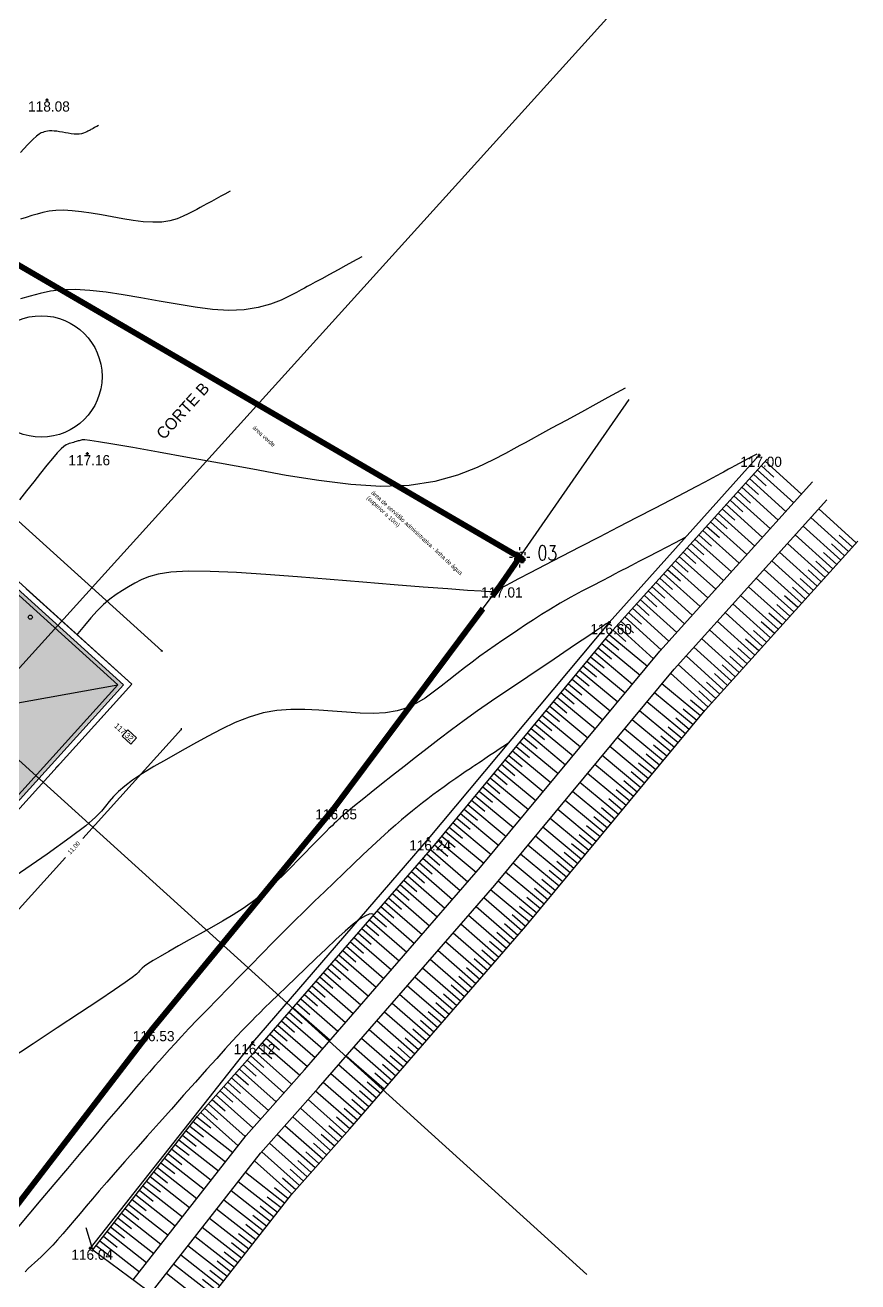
# Model space of a CAD drawing. Extents: x -196763 to -87623, y -65703 to -55832.
# Drawn here: x -87651.93 to -87623.34, y -65461.66 to -65418.51 of the extents above; entities that cross this region are included whole.
import ezdxf
from ezdxf.enums import TextEntityAlignment as Align

# ---------------------------------------------------------------- set-up
doc = ezdxf.new("R2010")
doc.units = 0
doc.header["$MEASUREMENT"] = 0
doc.header["$PDMODE"] = 34
doc.header["$PDSIZE"] = 0.05
doc.linetypes.add('ACAD_ISO04W100', pattern=[30, 24, -3, 0, -3])
doc.linetypes.add('DASHED', pattern=[70, 50, -20])
for name, color, linetype in [('.Legendas', 7, 'Continuous'), ('0_coordinates', 1, 'Continuous'), ('0_PROP.aux.cotas', 30, 'Continuous'), ('0_pROP.aux.legenda', 7, 'Continuous'), ('0_PROP.corte', 10, 'Continuous'), ('0_PROP.trama', 251, 'Continuous'), ('0_PROP.vista1', 251, 'Continuous'), ('0_PROP.vista4', 140, 'Continuous'), ('0_PROPfinal', 4, 'Continuous'), ('CV', 8, 'Continuous'), ('CVD', 6, 'Continuous'), ('LEVTP_BERMA', 6, 'Continuous'), ('LEVTP_MURO', 1, 'Continuous'), ('LEVTP_RIBEIRA', 8, 'Continuous'), ('POINTS', 2, 'Continuous'), ('Z', 1, 'Continuous')]:
    doc.layers.add(name, color=color, linetype=linetype)
doc.layers.add('0_Limites_Terreno', color=30, linetype='DASHED', lineweight=35)
doc.styles.add('coordinates', font='romans', dxfattribs={"width": 0.8})
doc.styles.add('creativespace', font='GOTHIC.TTF')
doc.dimstyles.new('creativespace', dxfattribs={"dimtxt": 0.15, "dimasz": 0.05, "dimexe": 0.05, "dimexo": 0.05, "dimgap": 0.2, "dimtad": 0, "dimtoh": 1, "dimzin": 1, "dimtxsty": 'creativespace', "dimblk": 'OBLIQUE', "dimcen": 0, "dimclrd": 251, "dimclre": 256, "dimclrt": 30, "dimazin": 3, "dimtfac": 1, "dimtmove": 0, "dimatfit": 3, "dimldrblk": 'OBLIQUE', "dimfxl": 1, "dimlwd": -1, "dimlwe": -1, "dimarcsym": 0})

# ---------------------------------------------------------------- blocks, each defined once
blk = doc.blocks.new('_Oblique')
at = {"color": 0, "linetype": 'ByBlock', "lineweight": -2}
blk.add_line((-0.5, -0.5), (0.5, 0.5), dxfattribs=at)
blk = doc.blocks.new('*D232')
at = {"layer": '0_PROP.aux.cotas', "color": 251, "transparency": 16777216}
for p, q in [((-87660.213, -65428.253), (-87654.054, -65433.828)), ((-87647.238, -65439.995), (-87653.398, -65434.421))]:
    blk.add_line(p, q, dxfattribs=at)
at = {"layer": 'DEFPOINTS', "color": 0, "transparency": 16777216}
for p in [(-87660.213, -65428.253), (-87647.238, -65439.995), (-87647.238, -65439.995)]:
    blk.add_point(p, dxfattribs=at)
at = {"layer": '0_PROP.aux.cotas', "color": 251, "transparency": 16777216, "xscale": 0.05, "yscale": 0.05, "zscale": 0.05}
for p, rotation in [((-87660.213, -65428.253), 137.856957847918), ((-87647.238, -65439.995), 317.856957847918)]:
    blk.add_blockref('_Oblique', p, dxfattribs=dict(at, rotation=rotation))
at = {"layer": '0_PROP.aux.cotas', "color": 30, "transparency": 16777216, "insert": (-87653.726, -65434.124), "char_height": 0.15, "attachment_point": 5, "rotation": 317.857, "style": 'creativespace'}
blk.add_mtext('17,50', dxfattribs=at)
blk = doc.blocks.new('*D234')
at = {"layer": '0_PROP.aux.cotas', "color": 251, "transparency": 16777216}
for p, q in [((-87646.562, -65442.685), (-87649.956, -65446.435)), ((-87653.942, -65450.84), (-87650.549, -65447.091))]:
    blk.add_line(p, q, dxfattribs=at)
at = {"layer": 'DEFPOINTS', "color": 0, "transparency": 16777216}
for p in [(-87646.562, -65442.685), (-87653.942, -65450.84), (-87653.942, -65450.84)]:
    blk.add_point(p, dxfattribs=at)
at = {"layer": '0_PROP.aux.cotas', "color": 251, "transparency": 16777216, "xscale": 0.05, "yscale": 0.05, "zscale": 0.05}
for p, rotation in [((-87646.562, -65442.685), 47.85695784791795), ((-87653.942, -65450.84), 227.856957847918)]:
    blk.add_blockref('_Oblique', p, dxfattribs=dict(at, rotation=rotation))
at = {"layer": '0_PROP.aux.cotas', "color": 30, "transparency": 16777216, "insert": (-87650.252, -65446.763), "char_height": 0.15, "attachment_point": 5, "rotation": 47.857, "style": 'creativespace'}
blk.add_mtext('11,00', dxfattribs=at)
blk = doc.blocks.new('mk_02')
at = {"linetype": 'ACAD_ISO04W100', "ltscale": 0.001}
for points in [[(-0.25, 0.25), (0, 0.25), (0, 0), (-0.25, 0)], [(0.25, -0.25), (0, -0.25), (0, 0), (0.25, 0)]]:
    blk.add_hatch(color=9, dxfattribs=at).paths.add_polyline_path(points)
for p, q in [((-0.5, 0), (0.5, 0)), ((-0.25, 0.25), (0.25, 0.25)), ((-0.25, 0.25), (-0.25, -0.25)), ((0, -0.5), (0, 0.5)), ((0.25, 0.25), (0.25, -0.25)), ((-0.25, -0.25), (0.25, -0.25))]:
    blk.add_line(p, q, dxfattribs=at)

msp = doc.modelspace()

# ---------------------------------------------------------------- hatches: boundary and pattern name
at = {"layer": '0_PROP.trama', "linetype": 'Continuous', "transparency": 33554503}
h = msp.add_hatch(dxfattribs=at)
h.set_pattern_fill('ANSI36', scale=0.2, angle=90)
h.set_pattern_definition([(92.856958, (-87926.334145, -65715.086383), (-0.0271495435, 0.0424495558), [0.0625, -0.0125, 0, -0.0125])])
h.paths.add_polyline_path([(-87648.58, -65441.132), (-87651.387, -65438.592), (-87654.146, -65440.079), (-87653.809, -65440.384), (-87654.681, -65441.348), (-87655.645, -65440.475), (-87654.773, -65439.511), (-87654.146, -65440.079), (-87651.387, -65438.592), (-87661.235, -65429.68), (-87666.67, -65435.686), (-87658.969, -65442.654), (-87657.619, -65442.727), (-87657.654, -65442.695), (-87656.782, -65441.731), (-87655.818, -65442.604), (-87656.69, -65443.567), (-87657.619, -65442.727), (-87658.969, -65442.654), (-87658.677, -65442.919), (-87660.354, -65444.772), (-87655.668, -65449.012)])

# ---------------------------------------------------------------- linework, layer by layer
at = {"layer": '0_Limites_Terreno', "ltscale": 0.02, "const_width": 0.2, "flags": 128}
msp.add_lwpolyline([(-87647.584, -65452.996), (-87641.315, -65445.379), (-87635.629, -65437.761), (-87634.949, -65436.78), (-87666.061, -65418.638), (-87690.688, -65450.759), (-87691.578, -65451.874), (-87687.085, -65456.837), (-87685.113, -65459.47), (-87682.126, -65462.883), (-87679.652, -65465.174), (-87677.273, -65467.098), (-87672.38, -65470.618), (-87666.894, -65474.203), (-87665.591, -65475.054), (-87664.343, -65474.641), (-87661.971, -65471.926), (-87657.961, -65467.325), (-87653.375, -65460.543)], close=True, dxfattribs=at)
at = {"layer": '0_PROP.aux.cotas'}
msp.add_lwpolyline([(-87648.403, -65442.707), (-87648.601, -65442.926), (-87648.303, -65443.201), (-87648.106, -65442.983)], close=True, dxfattribs=at)
at = {"layer": '0_PROP.corte'}
for points in [[(-87649.441, -65442.43), (-87648.274, -65441.14), (-87651.899, -65437.859)], [(-87650.874, -65444.014), (-87650.78, -65443.91)]]:
    msp.add_lwpolyline(points, dxfattribs=at)
at = {"layer": '0_PROP.vista1', "linetype": 'Continuous'}
msp.add_lwpolyline([(-87661.249, -65429.398), (-87648.274, -65441.14), (-87655.653, -65449.295), (-87660.636, -65444.786), (-87658.959, -65442.933), (-87666.952, -65435.7), (-87661.249, -65429.398)], dxfattribs=at)
at = {"layer": '0_PROP.vista4', "linetype": 'Continuous'}
for points in [[(-87661.235, -65429.68), (-87648.556, -65441.154), (-87655.668, -65449.012), (-87660.354, -65444.772), (-87658.677, -65442.919), (-87666.67, -65435.686)], [(-87661.225, -65429.877), (-87648.753, -65441.163), (-87655.677, -65448.816), (-87660.157, -65444.762), (-87658.48, -65442.909), (-87666.473, -65435.676)]]:
    msp.add_lwpolyline(points, close=True, dxfattribs=at)
msp.add_circle((-87651.756, -65438.836), 0.07, dxfattribs=at)
at = {"layer": '0_PROPfinal', "linetype": 'Continuous'}
msp.add_line((-87658.48, -65442.909), (-87648.753, -65441.163), dxfattribs=at)
at = {"layer": 'CV', "linetype": 'Continuous'}
for points in [[(-87644.894, -65424.21, 0), (-87645.08, -65424.311, 0), (-87645.211, -65424.382, 0), (-87645.369, -65424.468, 0), (-87645.536, -65424.559, 0), (-87645.693, -65424.645, 0), (-87645.824, -65424.716, 0), (-87645.824, -65424.716, 0), (-87645.917, -65424.766, 0), (-87645.982, -65424.802, 0), (-87646.039, -65424.832, 0), (-87646.104, -65424.868, 0), (-87646.196, -65424.918, 0), (-87646.196, -65424.918, 0), (-87646.33, -65424.989, 0), (-87646.504, -65425.072, 0), (-87646.717, -65425.154, 0), (-87646.964, -65425.223, 0), (-87647.243, -65425.267, 0), (-87647.243, -65425.267, 0), (-87647.55, -65425.277, 0), (-87647.878, -65425.257, 0), (-87648.224, -65425.214, 0), (-87648.581, -65425.156, 0), (-87648.943, -65425.091, 0), (-87648.943, -65425.091, 0), (-87649.306, -65425.025, 0), (-87649.661, -65424.965, 0), (-87650.002, -65424.914, 0), (-87650.323, -65424.878, 0), (-87650.616, -65424.862, 0), (-87650.616, -65424.862, 0), (-87650.876, -65424.87, 0), (-87651.109, -65424.897, 0), (-87651.32, -65424.939, 0), (-87651.518, -65424.992, 0), (-87651.709, -65425.049, 0), (-87651.709, -65425.049, 0), (-87651.899, -65425.108, 0), (-87652.088, -65425.174, 0)], [(-87640.373, -65426.466, 0), (-87640.693, -65426.64, 0), (-87640.918, -65426.762, 0), (-87641.189, -65426.91, 0), (-87641.476, -65427.065, 0), (-87641.747, -65427.213, 0), (-87641.972, -65427.335, 0), (-87641.972, -65427.335, 0), (-87642.131, -65427.422, 0), (-87642.243, -65427.483, 0), (-87642.34, -65427.536, 0), (-87642.453, -65427.597, 0), (-87642.612, -65427.683, 0), (-87642.612, -65427.683, 0), (-87642.841, -65427.805, 0), (-87643.141, -65427.947, 0), (-87643.507, -65428.088, 0), (-87643.932, -65428.208, 0), (-87644.411, -65428.283, 0), (-87644.411, -65428.283, 0), (-87644.938, -65428.3, 0), (-87645.504, -65428.266, 0), (-87646.098, -65428.192, 0), (-87646.711, -65428.093, 0), (-87647.335, -65427.981, 0), (-87647.335, -65427.981, 0), (-87647.957, -65427.868, 0), (-87648.568, -65427.763, 0), (-87649.155, -65427.676, 0), (-87649.706, -65427.614, 0), (-87650.21, -65427.587, 0), (-87650.21, -65427.587, 0), (-87650.657, -65427.6, 0), (-87651.057, -65427.647, 0), (-87651.421, -65427.72, 0), (-87651.761, -65427.81, 0), (-87652.089, -65427.908, 0)], [(-87635.338, -65443.157, 0), (-87635.526, -65443.283, 0), (-87635.658, -65443.371, 0), (-87635.817, -65443.478, 0), (-87635.985, -65443.591, 0), (-87636.144, -65443.698, 0), (-87636.276, -65443.787, 0), (-87636.276, -65443.787, 0), (-87636.369, -65443.849, 0), (-87636.435, -65443.894, 0), (-87636.492, -65443.932, 0), (-87636.558, -65443.976, 0), (-87636.651, -65444.039, 0), (-87636.651, -65444.039, 0), (-87636.784, -65444.128, 0), (-87636.952, -65444.242, 0), (-87637.142, -65444.372, 0), (-87637.344, -65444.512, 0), (-87637.546, -65444.657, 0), (-87637.546, -65444.657, 0), (-87637.741, -65444.799, 0), (-87637.927, -65444.94, 0), (-87638.107, -65445.078, 0), (-87638.284, -65445.216, 0), (-87638.458, -65445.353, 0), (-87638.458, -65445.353, 0), (-87638.632, -65445.491, 0), (-87638.814, -65445.636, 0), (-87639.007, -65445.796, 0), (-87639.22, -65445.977, 0), (-87639.458, -65446.187, 0), (-87639.458, -65446.187, 0), (-87639.726, -65446.431, 0), (-87640.019, -65446.704, 0), (-87640.332, -65446.999, 0), (-87640.656, -65447.308, 0), (-87640.988, -65447.624, 0), (-87640.988, -65447.624, 0), (-87641.32, -65447.942, 0), (-87641.655, -65448.263, 0), (-87641.994, -65448.59, 0), (-87642.339, -65448.926, 0), (-87642.692, -65449.274, 0), (-87642.692, -65449.274, 0), (-87643.056, -65449.636, 0), (-87643.427, -65450.01, 0), (-87643.805, -65450.393, 0), (-87644.187, -65450.782, 0), (-87644.571, -65451.174, 0), (-87644.571, -65451.174, 0), (-87644.954, -65451.565, 0), (-87645.329, -65451.948, 0), (-87645.685, -65452.315, 0), (-87646.016, -65452.656, 0), (-87646.311, -65452.964, 0), (-87646.311, -65452.964, 0), (-87646.566, -65453.234, 0), (-87646.785, -65453.471, 0), (-87646.978, -65453.683, 0), (-87647.153, -65453.878, 0), (-87647.32, -65454.065, 0), (-87647.32, -65454.065, 0), (-87647.487, -65454.253, 0), (-87647.667, -65454.455, 0), (-87647.87, -65454.687, 0), (-87648.11, -65454.964, 0), (-87648.398, -65455.3, 0), (-87648.398, -65455.3, 0), (-87648.742, -65455.704, 0), (-87649.135, -65456.167, 0), (-87649.565, -65456.675, 0), (-87650.018, -65457.212, 0), (-87650.484, -65457.764, 0), (-87650.484, -65457.764, 0), (-87650.948, -65458.315, 0), (-87651.395, -65458.845, 0), (-87651.807, -65459.332, 0), (-87652.165, -65459.756, 0)], [(-87639.952, -65449.047, 0), (-87639.961, -65449.042, 0), (-87640.024, -65449.027, 0), (-87640.117, -65449.037, 0), (-87640.25, -65449.088, 0), (-87640.431, -65449.199, 0), (-87640.431, -65449.199, 0), (-87640.666, -65449.38, 0), (-87640.946, -65449.621, 0), (-87641.261, -65449.909, 0), (-87641.598, -65450.226, 0), (-87641.947, -65450.559, 0), (-87641.947, -65450.559, 0), (-87642.296, -65450.892, 0), (-87642.636, -65451.217, 0), (-87642.956, -65451.524, 0), (-87643.247, -65451.804, 0), (-87643.5, -65452.048, 0), (-87643.5, -65452.048, 0), (-87643.708, -65452.251, 0), (-87643.877, -65452.418, 0), (-87644.018, -65452.559, 0), (-87644.139, -65452.682, 0), (-87644.25, -65452.795, 0), (-87644.25, -65452.795, 0), (-87644.362, -65452.91, 0), (-87644.487, -65453.039, 0), (-87644.636, -65453.197, 0), (-87644.823, -65453.398, 0), (-87645.06, -65453.658, 0), (-87645.06, -65453.658, 0), (-87645.355, -65453.984, 0), (-87645.7, -65454.369, 0), (-87646.082, -65454.797, 0), (-87646.49, -65455.254, 0), (-87646.91, -65455.725, 0), (-87646.91, -65455.725, 0), (-87647.33, -65456.198, 0), (-87647.742, -65456.661, 0), (-87648.136, -65457.105, 0), (-87648.505, -65457.522, 0), (-87648.838, -65457.901, 0), (-87648.838, -65457.901, 0), (-87649.131, -65458.238, 0), (-87649.389, -65458.537, 0), (-87649.621, -65458.809, 0), (-87649.835, -65459.062, 0), (-87650.041, -65459.306, 0), (-87650.041, -65459.306, 0), (-87650.244, -65459.547, 0), (-87650.444, -65459.782, 0), (-87650.636, -65460.006, 0), (-87650.817, -65460.213, 0), (-87650.983, -65460.396, 0), (-87650.983, -65460.396, 0), (-87651.131, -65460.552, 0), (-87651.264, -65460.685, 0), (-87651.385, -65460.801, 0), (-87651.499, -65460.905, 0), (-87651.609, -65461.003, 0), (-87651.609, -65461.003, 0), (-87651.719, -65461.101, 0), (-87651.827, -65461.202, 0), (-87651.934, -65461.31, 0)]]:
    msp.add_polyline3d(points, dxfattribs=at)
at = {"layer": 'CVD', "linetype": 'Continuous'}
msp.add_polyline3d([(-87649.416, -65421.954, 0), (-87649.468, -65421.983, 0), (-87649.505, -65422.003, 0), (-87649.549, -65422.027, 0), (-87649.596, -65422.052, 0), (-87649.64, -65422.076, 0), (-87649.677, -65422.096, 0), (-87649.677, -65422.096, 0), (-87649.703, -65422.11, 0), (-87649.721, -65422.12, 0), (-87649.737, -65422.129, 0), (-87649.755, -65422.139, 0), (-87649.781, -65422.153, 0), (-87649.781, -65422.153, 0), (-87649.818, -65422.173, 0), (-87649.868, -65422.196, 0), (-87649.927, -65422.219, 0), (-87649.997, -65422.239, 0), (-87650.075, -65422.251, 0), (-87650.075, -65422.251, 0), (-87650.161, -65422.254, 0), (-87650.253, -65422.248, 0), (-87650.35, -65422.236, 0), (-87650.45, -65422.22, 0), (-87650.552, -65422.202, 0), (-87650.552, -65422.202, 0), (-87650.654, -65422.183, 0), (-87650.754, -65422.166, 0), (-87650.849, -65422.152, 0), (-87650.939, -65422.142, 0), (-87651.022, -65422.137, 0), (-87651.022, -65422.137, 0), (-87651.095, -65422.139, 0), (-87651.16, -65422.147, 0), (-87651.219, -65422.159, 0), (-87651.275, -65422.174, 0), (-87651.328, -65422.19, 0), (-87651.328, -65422.19, 0), (-87651.384, -65422.209, 0), (-87651.452, -65422.245, 0), (-87651.544, -65422.314, 0), (-87651.674, -65422.433, 0), (-87651.854, -65422.618, 0), (-87651.854, -65422.618, 0), (-87652.093, -65422.881, 0)], dxfattribs=at)
msp.add_polyline3d([(-87649.416, -65421.954, 0), (-87649.468, -65421.983, 0), (-87649.505, -65422.003, 0), (-87649.549, -65422.027, 0), (-87649.596, -65422.052, 0), (-87649.64, -65422.076, 0), (-87649.677, -65422.096, 0), (-87649.677, -65422.096, 0), (-87649.703, -65422.11, 0), (-87649.721, -65422.12, 0), (-87649.737, -65422.129, 0), (-87649.755, -65422.139, 0), (-87649.781, -65422.153, 0), (-87649.781, -65422.153, 0), (-87649.818, -65422.173, 0), (-87649.868, -65422.196, 0), (-87649.927, -65422.219, 0), (-87649.997, -65422.239, 0), (-87650.075, -65422.251, 0), (-87650.075, -65422.251, 0), (-87650.161, -65422.254, 0), (-87650.253, -65422.248, 0), (-87650.35, -65422.236, 0), (-87650.45, -65422.22, 0), (-87650.552, -65422.202, 0), (-87650.552, -65422.202, 0), (-87650.654, -65422.183, 0), (-87650.754, -65422.166, 0), (-87650.849, -65422.152, 0), (-87650.939, -65422.142, 0), (-87651.022, -65422.137, 0), (-87651.022, -65422.137, 0), (-87651.095, -65422.139, 0), (-87651.16, -65422.147, 0), (-87651.219, -65422.159, 0), (-87651.275, -65422.174, 0), (-87651.328, -65422.19, 0), (-87651.328, -65422.19, 0), (-87651.384, -65422.209, 0), (-87651.452, -65422.245, 0), (-87651.544, -65422.314, 0), (-87651.674, -65422.433, 0), (-87651.854, -65422.618, 0), (-87651.854, -65422.618, 0), (-87652.093, -65422.881, 0)], dxfattribs=at)
at = {"layer": 'LEVTP_BERMA', "linetype": 'Continuous'}
for p, q in [((-87626.726, -65433.275), (-87631.875, -65439.022)), ((-87647.584, -65452.996), (-87641.315, -65445.379)), ((-87638.093, -65446.445), (-87644.122, -65453.444)), ((-87653.375, -65460.543), (-87647.584, -65452.996)), ((-87644.122, -65453.444), (-87649.697, -65460.501))]:
    msp.add_line(p, q, dxfattribs=at)
at = {"layer": 'LEVTP_MURO', "linetype": 'Continuous'}
for q in [(-87649.843, -65459.809), (-87646.23, -65463.053)]:
    msp.add_line((-87649.614, -65460.562), q, dxfattribs=at)
msp.add_circle((-87651.378, -65430.571, 117.582), 2.085, dxfattribs=at)
at = {"layer": 'LEVTP_RIBEIRA', "linetype": 'Continuous'}
for points in [[(-87626.521, -65433.481), (-87625.27, -65434.61)], [(-87626.923, -65433.927), (-87626.485, -65434.322)], [(-87626.789, -65433.778), (-87625.538, -65434.907)], [(-87626.655, -65433.63), (-87626.217, -65434.025)], [(-87627.325, -65434.372), (-87626.073, -65435.501)], [(-87627.191, -65434.224), (-87626.753, -65434.619)], [(-87627.057, -65434.075), (-87625.806, -65435.204)], [(-87627.727, -65434.818), (-87627.289, -65435.213)], [(-87627.593, -65434.669), (-87626.341, -65435.798)], [(-87627.459, -65434.521), (-87627.021, -65434.916)], [(-87628.129, -65435.263), (-87626.877, -65436.392)], [(-87627.995, -65435.115), (-87627.557, -65435.51)], [(-87627.861, -65434.966), (-87626.609, -65436.095)], [(-87623.39, -65436.282), (-87624.682, -65435.116)], [(-87628.53, -65435.709), (-87628.093, -65436.104)], [(-87628.396, -65435.56), (-87627.145, -65436.689)], [(-87628.262, -65435.412), (-87627.825, -65435.807)], [(-87623.926, -65436.876), (-87625.218, -65435.71)], [(-87623.658, -65436.579), (-87624.95, -65435.413)], [(-87628.932, -65436.154), (-87627.681, -65437.283)], [(-87628.798, -65436.006), (-87628.361, -65436.401)], [(-87628.664, -65435.857), (-87627.413, -65436.986)], [(-87624.194, -65437.173), (-87625.486, -65436.007)], [(-87623.524, -65436.43), (-87623.976, -65436.022)], [(-87629.334, -65436.6), (-87628.896, -65436.995)], [(-87629.2, -65436.451), (-87627.949, -65437.58)], [(-87629.066, -65436.303), (-87628.628, -65436.698)], [(-87624.73, -65437.766), (-87626.022, -65436.601)], [(-87624.462, -65437.47), (-87625.754, -65436.304)], [(-87623.792, -65436.727), (-87624.244, -65436.319)], [(-87629.602, -65436.897), (-87629.164, -65437.292)], [(-87629.468, -65436.748), (-87628.217, -65437.877)], [(-87624.998, -65438.063), (-87626.29, -65436.898)], [(-87624.328, -65437.321), (-87624.78, -65436.913)], [(-87624.06, -65437.024), (-87624.512, -65436.616)], [(-87630.004, -65437.342), (-87628.753, -65438.471)], [(-87629.87, -65437.194), (-87629.432, -65437.589)], [(-87629.736, -65437.045), (-87628.485, -65438.174)], [(-87625.266, -65438.36), (-87626.558, -65437.195)], [(-87624.596, -65437.618), (-87625.048, -65437.21)], [(-87630.406, -65437.788), (-87629.968, -65438.183)], [(-87630.272, -65437.639), (-87629.021, -65438.768)], [(-87630.138, -65437.491), (-87629.7, -65437.886)], [(-87625.802, -65438.954), (-87627.093, -65437.789)], [(-87625.534, -65438.657), (-87626.825, -65437.492)], [(-87625.132, -65438.212), (-87625.584, -65437.804)], [(-87624.864, -65437.915), (-87625.316, -65437.507)], [(-87630.808, -65438.233), (-87629.557, -65439.362)], [(-87630.674, -65438.084), (-87630.236, -65438.48)], [(-87630.54, -65437.936), (-87629.289, -65439.065)], [(-87626.07, -65439.251), (-87627.361, -65438.086)], [(-87625.4, -65438.509), (-87625.852, -65438.101)], [(-87631.21, -65438.678), (-87630.772, -65439.074)], [(-87631.076, -65438.53), (-87629.825, -65439.659)], [(-87630.942, -65438.381), (-87630.504, -65438.777)], [(-87626.606, -65439.845), (-87627.897, -65438.68)], [(-87626.338, -65439.548), (-87627.629, -65438.383)], [(-87625.936, -65439.103), (-87626.388, -65438.695)], [(-87625.668, -65438.806), (-87626.12, -65438.398)], [(-87631.612, -65439.124), (-87630.351, -65440.262)], [(-87631.478, -65438.975), (-87631.039, -65439.372)], [(-87631.344, -65438.827), (-87630.093, -65439.956)], [(-87626.874, -65440.142), (-87628.165, -65438.977)], [(-87626.204, -65439.4), (-87626.656, -65438.992)], [(-87632.002, -65439.58), (-87631.542, -65439.961)], [(-87631.874, -65439.426), (-87630.561, -65440.516)], [(-87631.746, -65439.272), (-87631.302, -65439.673)], [(-87627.41, -65440.736), (-87628.701, -65439.571)], [(-87627.142, -65440.439), (-87628.433, -65439.274)], [(-87626.74, -65439.994), (-87627.192, -65439.586)], [(-87626.472, -65439.697), (-87626.924, -65439.289)], [(-87632.385, -65440.041), (-87631.072, -65441.131)], [(-87632.257, -65439.888), (-87631.798, -65440.269)], [(-87632.13, -65439.734), (-87630.817, -65440.824)], [(-87627.678, -65441.033), (-87628.969, -65439.868)], [(-87627.008, -65440.291), (-87627.46, -65439.883)], [(-87632.641, -65440.349), (-87631.328, -65441.439)], [(-87632.513, -65440.195), (-87632.053, -65440.577)], [(-87628.214, -65441.627), (-87629.505, -65440.462)], [(-87627.946, -65441.33), (-87629.237, -65440.165)], [(-87627.544, -65440.885), (-87627.996, -65440.477)], [(-87627.276, -65440.588), (-87627.728, -65440.18)], [(-87633.024, -65440.811), (-87632.564, -65441.192)], [(-87632.896, -65440.657), (-87631.583, -65441.747)], [(-87632.768, -65440.503), (-87632.309, -65440.885)], [(-87628.482, -65441.924), (-87629.767, -65440.764)], [(-87627.812, -65441.182), (-87628.264, -65440.774)], [(-87633.407, -65441.272), (-87632.094, -65442.362)], [(-87633.279, -65441.119), (-87632.82, -65441.5)], [(-87633.152, -65440.965), (-87631.839, -65442.055)], [(-87628.742, -65442.228), (-87630.068, -65441.127)], [(-87628.08, -65441.479), (-87628.532, -65441.071)], [(-87633.79, -65441.734), (-87633.331, -65442.116)], [(-87633.663, -65441.58), (-87632.35, -65442.67)], [(-87633.535, -65441.426), (-87633.075, -65441.808)], [(-87629.253, -65442.844), (-87630.579, -65441.742)], [(-87628.997, -65442.536), (-87630.324, -65441.434)], [(-87628.614, -65442.074), (-87629.078, -65441.689)], [(-87628.348, -65441.776), (-87628.8, -65441.368)], [(-87634.174, -65442.196), (-87632.861, -65443.286)], [(-87634.046, -65442.042), (-87633.586, -65442.423)], [(-87633.918, -65441.888), (-87632.605, -65442.978)], [(-87629.508, -65443.151), (-87630.835, -65442.05)], [(-87628.87, -65442.382), (-87629.334, -65441.996)], [(-87634.429, -65442.504), (-87633.116, -65443.593)], [(-87634.301, -65442.35), (-87633.842, -65442.731)], [(-87629.764, -65443.459), (-87631.09, -65442.358)], [(-87629.381, -65442.997), (-87629.845, -65442.612)], [(-87629.125, -65442.69), (-87629.589, -65442.304)], [(-87634.812, -65442.965), (-87634.353, -65443.347)], [(-87634.685, -65442.811), (-87633.372, -65443.901)], [(-87634.557, -65442.657), (-87634.097, -65443.039)], [(-87630.275, -65444.075), (-87631.601, -65442.973)], [(-87630.019, -65443.767), (-87631.346, -65442.665)], [(-87629.636, -65443.305), (-87630.1, -65442.92)], [(-87635.196, -65443.427), (-87633.883, -65444.517)], [(-87635.068, -65443.273), (-87634.608, -65443.654)], [(-87634.94, -65443.119), (-87633.627, -65444.209)], [(-87630.53, -65444.382), (-87631.857, -65443.281)], [(-87629.892, -65443.613), (-87630.356, -65443.227)], [(-87635.579, -65443.888), (-87635.119, -65444.27)], [(-87635.451, -65443.735), (-87634.138, -65444.825)], [(-87635.324, -65443.581), (-87634.864, -65443.962)], [(-87631.041, -65444.998), (-87632.368, -65443.897)], [(-87630.786, -65444.69), (-87632.112, -65443.589)], [(-87630.403, -65444.228), (-87630.867, -65443.843)], [(-87630.147, -65443.921), (-87630.611, -65443.535)], [(-87635.962, -65444.35), (-87634.649, -65445.44)], [(-87635.835, -65444.196), (-87635.375, -65444.578)], [(-87635.707, -65444.042), (-87634.394, -65445.132)], [(-87631.297, -65445.306), (-87632.623, -65444.204)], [(-87630.658, -65444.536), (-87631.122, -65444.151)], [(-87636.218, -65444.658), (-87634.905, -65445.748)], [(-87636.09, -65444.504), (-87635.63, -65444.885)], [(-87631.552, -65445.613), (-87632.879, -65444.512)], [(-87631.169, -65445.152), (-87631.633, -65444.766)], [(-87630.914, -65444.844), (-87631.378, -65444.459)], [(-87636.601, -65445.12), (-87636.141, -65445.501)], [(-87636.473, -65444.966), (-87635.16, -65446.056)], [(-87636.346, -65444.812), (-87635.886, -65445.193)], [(-87632.063, -65446.229), (-87633.39, -65445.128)], [(-87631.808, -65445.921), (-87633.134, -65444.82)], [(-87631.425, -65445.46), (-87631.889, -65445.074)], [(-87636.984, -65445.581), (-87635.671, -65446.671)], [(-87636.857, -65445.427), (-87636.397, -65445.809)], [(-87636.729, -65445.273), (-87635.416, -65446.363)], [(-87632.319, -65446.537), (-87633.645, -65445.435)], [(-87631.68, -65445.767), (-87632.144, -65445.382)], [(-87637.368, -65446.043), (-87636.908, -65446.424)], [(-87637.24, -65445.889), (-87635.927, -65446.979)], [(-87637.112, -65445.735), (-87636.652, -65446.117)], [(-87632.83, -65447.152), (-87634.156, -65446.051)], [(-87632.574, -65446.844), (-87633.901, -65445.743)], [(-87632.191, -65446.383), (-87632.655, -65445.997)], [(-87631.936, -65446.075), (-87632.4, -65445.69)], [(-87637.751, -65446.504), (-87636.442, -65447.591)], [(-87637.623, -65446.351), (-87637.164, -65446.732)], [(-87637.495, -65446.197), (-87636.182, -65447.287)], [(-87633.085, -65447.46), (-87634.412, -65446.359)], [(-87632.447, -65446.691), (-87632.911, -65446.305)], [(-87638.139, -65446.962), (-87637.692, -65447.351)], [(-87638.008, -65446.811), (-87636.73, -65447.922)], [(-87637.879, -65446.658), (-87637.422, -65447.038)], [(-87633.341, -65447.768), (-87634.667, -65446.666)], [(-87632.958, -65447.306), (-87633.422, -65446.921)], [(-87632.702, -65446.998), (-87633.166, -65446.613)], [(-87638.402, -65447.263), (-87637.954, -65447.652)], [(-87638.271, -65447.113), (-87636.992, -65448.224)], [(-87633.852, -65448.383), (-87635.178, -65447.282)], [(-87633.596, -65448.076), (-87634.923, -65446.974)], [(-87633.213, -65447.614), (-87633.677, -65447.228)], [(-87638.795, -65447.716), (-87637.517, -65448.828)], [(-87638.664, -65447.565), (-87638.217, -65447.954)], [(-87638.533, -65447.414), (-87637.254, -65448.526)], [(-87634.107, -65448.691), (-87635.434, -65447.59)], [(-87633.469, -65447.922), (-87633.933, -65447.536)], [(-87639.189, -65448.169), (-87638.742, -65448.558)], [(-87639.058, -65448.018), (-87637.779, -65449.13)], [(-87638.927, -65447.867), (-87638.479, -65448.256)], [(-87634.618, -65449.307), (-87635.949, -65448.202)], [(-87634.363, -65448.999), (-87635.689, -65447.897)], [(-87633.98, -65448.537), (-87634.444, -65448.152)], [(-87633.724, -65448.229), (-87634.188, -65447.844)], [(-87639.583, -65448.622), (-87638.304, -65449.733)], [(-87639.451, -65448.471), (-87639.004, -65448.86)], [(-87639.32, -65448.32), (-87638.042, -65449.432)], [(-87634.878, -65449.611), (-87636.185, -65448.474)], [(-87634.235, -65448.845), (-87634.699, -65448.459)], [(-87639.976, -65449.075), (-87639.529, -65449.464)], [(-87639.845, -65448.924), (-87638.566, -65450.035)], [(-87639.714, -65448.773), (-87639.266, -65449.162)], [(-87635.402, -65450.215), (-87636.71, -65449.078)], [(-87635.14, -65449.913), (-87636.448, -65448.776)], [(-87634.746, -65449.46), (-87635.204, -65449.062)], [(-87634.491, -65449.153), (-87634.955, -65448.767)], [(-87640.37, -65449.528), (-87639.091, -65450.639)], [(-87640.239, -65449.377), (-87639.791, -65449.766)], [(-87640.107, -65449.226), (-87638.829, -65450.337)], [(-87635.665, -65450.517), (-87636.973, -65449.38)], [(-87635.009, -65449.762), (-87635.467, -65449.364)], [(-87640.764, -65449.98), (-87640.316, -65450.369)], [(-87640.632, -65449.83), (-87639.354, -65450.941)], [(-87640.501, -65449.679), (-87640.054, -65450.068)], [(-87636.19, -65451.121), (-87637.498, -65449.984)], [(-87635.927, -65450.819), (-87637.235, -65449.682)], [(-87635.534, -65450.366), (-87635.991, -65449.968)], [(-87635.271, -65450.064), (-87635.729, -65449.666)], [(-87641.026, -65450.282), (-87640.578, -65450.671)], [(-87640.895, -65450.131), (-87639.616, -65451.243)], [(-87636.452, -65451.422), (-87637.76, -65450.286)], [(-87635.796, -65450.668), (-87636.254, -65450.27)], [(-87641.42, -65450.735), (-87640.141, -65451.847)], [(-87641.288, -65450.584), (-87640.841, -65450.973)], [(-87641.157, -65450.433), (-87639.879, -65451.545)], [(-87636.714, -65451.724), (-87638.022, -65450.588)], [(-87636.058, -65450.97), (-87636.516, -65450.572)], [(-87641.813, -65451.188), (-87641.366, -65451.577)], [(-87641.682, -65451.037), (-87640.403, -65452.149)], [(-87641.551, -65450.886), (-87641.103, -65451.275)], [(-87637.239, -65452.328), (-87638.547, -65451.191)], [(-87636.977, -65452.026), (-87638.285, -65450.889)], [(-87636.583, -65451.573), (-87637.041, -65451.176)], [(-87636.321, -65451.272), (-87636.779, -65450.874)], [(-87642.207, -65451.641), (-87640.928, -65452.752)], [(-87642.076, -65451.49), (-87641.628, -65451.879)], [(-87641.944, -65451.339), (-87640.666, -65452.45)], [(-87637.502, -65452.63), (-87638.81, -65451.493)], [(-87636.846, -65451.875), (-87637.303, -65451.477)], [(-87642.6, -65452.094), (-87642.153, -65452.483)], [(-87642.469, -65451.943), (-87641.191, -65453.054)], [(-87642.338, -65451.792), (-87641.891, -65452.181)], [(-87638.027, -65453.234), (-87639.334, -65452.097)], [(-87637.764, -65452.932), (-87639.072, -65451.795)], [(-87637.371, -65452.479), (-87637.828, -65452.081)], [(-87637.108, -65452.177), (-87637.566, -65451.779)], [(-87642.994, -65452.547), (-87641.715, -65453.658)], [(-87642.863, -65452.396), (-87642.415, -65452.785)], [(-87642.732, -65452.245), (-87641.453, -65453.356)], [(-87638.289, -65453.536), (-87639.597, -65452.399)], [(-87637.633, -65452.781), (-87638.091, -65452.383)], [(-87643.388, -65452.999), (-87642.94, -65453.388)], [(-87643.256, -65452.848), (-87641.978, -65453.96)], [(-87643.125, -65452.697), (-87642.678, -65453.087)], [(-87638.814, -65454.14), (-87640.122, -65453.003)], [(-87638.551, -65453.838), (-87639.859, -65452.701)], [(-87638.158, -65453.385), (-87638.616, -65452.987)], [(-87637.895, -65453.083), (-87638.353, -65452.685)], [(-87643.65, -65453.301), (-87643.203, -65453.69)], [(-87643.519, -65453.15), (-87642.24, -65454.262)], [(-87639.076, -65454.441), (-87640.384, -65453.305)], [(-87638.42, -65453.687), (-87638.878, -65453.289)], [(-87644.045, -65453.753), (-87642.783, -65454.875)], [(-87643.913, -65453.603), (-87643.466, -65453.991)], [(-87643.781, -65453.452), (-87642.505, -65454.562)], [(-87639.339, -65454.743), (-87640.647, -65453.606)], [(-87638.683, -65453.989), (-87639.14, -65453.591)], [(-87644.444, -65454.201), (-87644.002, -65454.594)], [(-87644.311, -65454.052), (-87643.048, -65455.174)], [(-87644.178, -65453.902), (-87643.736, -65454.295)], [(-87639.863, -65455.347), (-87641.171, -65454.21)], [(-87639.601, -65455.045), (-87640.909, -65453.908)], [(-87639.207, -65454.592), (-87639.665, -65454.194)], [(-87638.945, -65454.29), (-87639.403, -65453.893)], [(-87644.842, -65454.65), (-87643.58, -65455.772)], [(-87644.709, -65454.501), (-87644.267, -65454.893)], [(-87644.576, -65454.351), (-87643.314, -65455.473)], [(-87640.126, -65455.649), (-87641.434, -65454.512)], [(-87639.47, -65454.894), (-87639.928, -65454.496)], [(-87645.241, -65455.099), (-87644.799, -65455.491)], [(-87645.108, -65454.949), (-87643.845, -65456.071)], [(-87644.975, -65454.8), (-87644.533, -65455.192)], [(-87640.651, -65456.253), (-87641.96, -65455.115)], [(-87640.388, -65455.951), (-87641.696, -65454.814)], [(-87639.995, -65455.498), (-87640.452, -65455.1)], [(-87639.732, -65455.196), (-87640.19, -65454.798)], [(-87645.639, -65455.547), (-87644.374, -65456.671)], [(-87645.506, -65455.398), (-87645.064, -65455.79)], [(-87645.373, -65455.248), (-87644.111, -65456.37)], [(-87640.915, -65456.553), (-87642.213, -65455.4)], [(-87640.257, -65455.8), (-87640.715, -65455.402)], [(-87646.036, -65455.997), (-87645.561, -65456.369)], [(-87645.905, -65455.846), (-87644.622, -65456.986)], [(-87645.772, -65455.697), (-87645.326, -65456.093)], [(-87641.446, -65457.151), (-87642.744, -65455.998)], [(-87641.18, -65456.852), (-87642.479, -65455.699)], [(-87640.782, -65456.404), (-87641.241, -65456.005)], [(-87640.52, -65456.102), (-87640.977, -65455.704)], [(-87646.282, -65456.312), (-87645.808, -65456.684)], [(-87646.159, -65456.155), (-87644.803, -65457.218)], [(-87641.712, -65457.45), (-87643.01, -65456.297)], [(-87641.048, -65456.703), (-87641.502, -65456.299)], [(-87646.653, -65456.784), (-87645.296, -65457.847)], [(-87646.529, -65456.627), (-87646.055, -65456.999)], [(-87646.406, -65456.469), (-87645.05, -65457.533)], [(-87641.977, -65457.749), (-87643.276, -65456.596)], [(-87641.313, -65457.002), (-87641.768, -65456.598)], [(-87647.023, -65457.256), (-87646.548, -65457.629)], [(-87646.899, -65457.099), (-87645.543, -65458.162)], [(-87646.776, -65456.942), (-87646.301, -65457.314)], [(-87642.509, -65458.347), (-87643.807, -65457.194)], [(-87642.243, -65458.048), (-87643.541, -65456.895)], [(-87641.845, -65457.6), (-87642.299, -65457.196)], [(-87641.579, -65457.301), (-87642.033, -65456.897)], [(-87647.393, -65457.729), (-87646.037, -65458.792)], [(-87647.27, -65457.571), (-87646.795, -65457.943)], [(-87647.146, -65457.414), (-87645.79, -65458.477)], [(-87642.775, -65458.646), (-87644.058, -65457.506)], [(-87642.11, -65457.899), (-87642.565, -65457.495)], [(-87647.64, -65458.043), (-87646.284, -65459.107)], [(-87647.516, -65457.886), (-87647.042, -65458.258)], [(-87643.022, -65458.961), (-87644.37, -65457.904)], [(-87642.642, -65458.497), (-87643.094, -65458.095)], [(-87642.376, -65458.198), (-87642.83, -65457.794)], [(-87648.01, -65458.516), (-87647.535, -65458.888)], [(-87647.887, -65458.358), (-87646.53, -65459.421)], [(-87647.763, -65458.201), (-87647.288, -65458.573)], [(-87643.516, -65459.59), (-87644.863, -65458.534)], [(-87643.269, -65459.275), (-87644.616, -65458.219)], [(-87642.899, -65458.803), (-87643.37, -65458.433)], [(-87648.38, -65458.988), (-87647.024, -65460.051)], [(-87648.257, -65458.83), (-87647.782, -65459.203)], [(-87648.133, -65458.673), (-87646.777, -65459.736)], [(-87643.762, -65459.905), (-87645.11, -65458.849)], [(-87643.145, -65459.118), (-87643.617, -65458.748)], [(-87648.75, -65459.46), (-87648.276, -65459.832)], [(-87648.627, -65459.303), (-87647.271, -65460.366)], [(-87648.503, -65459.145), (-87648.029, -65459.517)], [(-87644.256, -65460.535), (-87645.603, -65459.478)], [(-87644.009, -65460.22), (-87645.357, -65459.163)], [(-87643.639, -65459.748), (-87644.111, -65459.378)], [(-87643.392, -65459.433), (-87643.864, -65459.063)], [(-87648.997, -65459.775), (-87648.522, -65460.147)], [(-87648.874, -65459.618), (-87647.517, -65460.681)], [(-87644.503, -65460.849), (-87645.85, -65459.793)], [(-87643.886, -65460.062), (-87644.357, -65459.693)], [(-87649.367, -65460.247), (-87648.011, -65461.31)], [(-87649.244, -65460.09), (-87648.769, -65460.462)], [(-87649.12, -65459.932), (-87647.764, -65460.995)], [(-87644.749, -65461.164), (-87646.097, -65460.108)], [(-87644.379, -65460.692), (-87644.851, -65460.322)], [(-87644.132, -65460.377), (-87644.604, -65460.007)], [(-87649.491, -65460.405), (-87649.016, -65460.777)], [(-87645.243, -65461.794), (-87646.591, -65460.737)], [(-87644.996, -65461.479), (-87646.344, -65460.423)], [(-87644.626, -65461.007), (-87645.098, -65460.637)], [(-87645.49, -65462.109), (-87646.837, -65461.052)], [(-87644.873, -65461.322), (-87645.344, -65460.952)], [(-87645.737, -65462.423), (-87647.084, -65461.367)], [(-87645.366, -65461.951), (-87645.838, -65461.581)], [(-87645.12, -65461.636), (-87645.591, -65461.267)]]:
    msp.add_lwpolyline(points, dxfattribs=at)
at = {"layer": 'POINTS'}
for p in [(-87651.18, -65421.074, 118.078), (-87649.797, -65433.221, 117.161), (-87626.726, -65433.275, 116.996), (-87631.875, -65439.022, 116.598), (-87641.315, -65445.379, 116.653), (-87638.093, -65446.445, 116.243), (-87647.584, -65452.996, 116.529), (-87644.122, -65453.444, 116.12), (-87649.697, -65460.501, 116.045)]:
    msp.add_point(p, dxfattribs=at)

# ---------------------------------------------------------------- texts
at = {"layer": '0_PROP.aux.cotas', "color": 255, "linetype": 'ByBlock', "insert": (-87648.541, -65442.784), "char_height": 0.19, "attachment_point": 5, "rotation": 317.857}
msp.add_mtext('{\\C256;117.32}', dxfattribs=at)
at = {"layer": '0_pROP.aux.legenda', "insert": (-87647.466, -65432.498), "char_height": 0.4, "width": 4.74812, "attachment_point": 1, "rotation": 47.857, "style": 'creativespace'}
msp.add_mtext('CORTE B', dxfattribs=at)
at = {"layer": 'Z'}
for s, p in [(' 118.08', (-87651.18, -65421.474, 118.078)), (' 117.16', (-87649.797, -65433.621, 117.161)), (' 117.00', (-87626.726, -65433.675, 116.996)), (' 116.60', (-87631.875, -65439.422, 116.598)), (' 116.65', (-87641.315, -65445.779, 116.653)), (' 116.24', (-87638.093, -65446.845, 116.243)), (' 116.53', (-87647.584, -65453.396, 116.529)), (' 116.12', (-87644.122, -65453.844, 116.12)), (' 116.04', (-87649.697, -65460.901, 116.045))]:
    msp.add_text(s, height=0.35, dxfattribs=at).set_placement(p, align=Align.CENTER)

# ---------------------------------------------------------------- dimensions: what is measured, and where the dimension line sits
at = {"layer": '0_PROP.aux.cotas'}
dim = msp.add_linear_dim(base=(-87647.238, -65439.995), p1=(-87660.213, -65428.253), p2=(-87647.238, -65439.995), angle=317.857, dimstyle='creativespace', dxfattribs=at)
dim.commit()
dim.dimension.update_dxf_attribs({"geometry": '*D232', "text_midpoint": (-87653.726, -65434.124)})
dim = msp.add_aligned_dim(p1=(-87646.562, -65442.685), p2=(-87653.942, -65450.84), distance=0, dimstyle='creativespace', dxfattribs=at)
dim.commit()
dim.dimension.update_dxf_attribs({"geometry": '*D234', "text_midpoint": (-87650.252, -65446.763)})

# ---------------------------------------------------------------- next in the draw order: texts
at = {"layer": '.Legendas', "insert": (-87634.303, -65440.256), "char_height": 0.145, "width": 8.0775, "attachment_point": 9, "rotation": 317.4277, "bg_fill": 2}
msp.add_mtext('\\pxql;{\\fCentury Gothic|b0|i0|c0|p34;área de servidão administrativa - linha de água\\P(superior a 10m)}', dxfattribs=at)

# ---------------------------------------------------------------- next in the draw order: linework, layer by layer
at = {"layer": 'CV', "linetype": 'Continuous'}
msp.add_polyline3d([(-87631.845, -65438.989, 0), (-87631.849, -65438.991, 0), (-87631.852, -65438.992, 0), (-87631.856, -65438.994, 0), (-87631.86, -65438.996, 0), (-87631.863, -65438.998, 0), (-87631.866, -65439, 0), (-87631.866, -65439, 0), (-87631.868, -65439.001, 0), (-87631.87, -65439.001, 0), (-87631.871, -65439.002, 0), (-87631.873, -65439.003, 0), (-87631.875, -65439.004, 0), (-87631.875, -65439.004, 0), (-87631.881, -65439.008, 0), (-87631.908, -65439.025, 0), (-87631.976, -65439.07, 0), (-87632.104, -65439.156, 0), (-87632.313, -65439.296, 0), (-87632.313, -65439.296, 0), (-87632.615, -65439.498, 0), (-87632.996, -65439.754, 0), (-87633.438, -65440.051, 0), (-87633.92, -65440.375, 0), (-87634.422, -65440.712, 0), (-87634.422, -65440.712, 0), (-87634.926, -65441.051, 0), (-87635.426, -65441.389, 0), (-87635.918, -65441.725, 0), (-87636.396, -65442.057, 0), (-87636.856, -65442.385, 0), (-87636.856, -65442.385, 0), (-87637.295, -65442.708, 0), (-87637.717, -65443.026, 0), (-87638.126, -65443.34, 0), (-87638.526, -65443.652, 0), (-87638.922, -65443.963, 0), (-87638.922, -65443.963, 0), (-87639.314, -65444.273, 0), (-87639.694, -65444.572, 0), (-87640.047, -65444.852, 0), (-87640.362, -65445.103, 0), (-87640.625, -65445.315, 0), (-87640.625, -65445.315, 0), (-87640.827, -65445.481, 0), (-87640.977, -65445.608, 0), (-87641.088, -65445.706, 0), (-87641.174, -65445.784, 0), (-87641.246, -65445.853, 0), (-87641.246, -65445.853, 0), (-87641.317, -65445.921, 0), (-87641.395, -65445.996, 0), (-87641.487, -65446.086, 0), (-87641.599, -65446.197, 0), (-87641.738, -65446.336, 0), (-87641.738, -65446.336, 0), (-87641.91, -65446.509, 0), (-87642.108, -65446.711, 0), (-87642.327, -65446.934, 0), (-87642.56, -65447.171, 0), (-87642.799, -65447.415, 0), (-87642.799, -65447.415, 0), (-87643.04, -65447.661, 0), (-87643.288, -65447.905, 0), (-87643.546, -65448.146, 0), (-87643.822, -65448.383, 0), (-87644.12, -65448.615, 0), (-87644.12, -65448.615, 0), (-87644.446, -65448.841, 0), (-87644.794, -65449.062, 0), (-87645.159, -65449.278, 0), (-87645.535, -65449.492, 0), (-87645.917, -65449.705, 0), (-87645.917, -65449.705, 0), (-87646.298, -65449.916, 0), (-87646.665, -65450.12, 0), (-87647.004, -65450.311, 0), (-87647.301, -65450.482, 0), (-87647.542, -65450.625, 0), (-87647.542, -65450.625, 0), (-87647.718, -65450.737, 0), (-87647.838, -65450.822, 0), (-87647.916, -65450.886, 0), (-87647.965, -65450.936, 0), (-87648.001, -65450.98, 0), (-87648.001, -65450.98, 0), (-87648.041, -65451.027, 0), (-87648.113, -65451.094, 0), (-87648.253, -65451.204, 0), (-87648.493, -65451.377, 0), (-87648.868, -65451.636, 0), (-87648.868, -65451.636, 0), (-87649.399, -65451.993, 0), (-87650.064, -65452.435, 0), (-87650.83, -65452.94, 0), (-87651.663, -65453.488, 0), (-87652.529, -65454.057, 0)], dxfattribs=at)
at = {"layer": 'LEVTP_BERMA', "linetype": 'Continuous'}
for p, q in [((-87635.629, -65437.761), (-87631.185, -65431.361)), ((-87631.875, -65439.022), (-87638.093, -65446.445))]:
    msp.add_line(p, q, dxfattribs=at)
at = {"layer": 'POINTS'}
msp.add_point((-87635.629, -65437.761, 117.011), dxfattribs=at)

# ---------------------------------------------------------------- next in the draw order: block references
at = {"layer": '0_coordinates', "linetype": 'Continuous', "xscale": 0.7, "yscale": 0.7, "zscale": 0.7}
msp.add_blockref('mk_02', (-87634.949, -65436.78), dxfattribs=at)

# ---------------------------------------------------------------- next in the draw order: texts
at = {"layer": '.Legendas', "insert": (-87638.186, -65437.82), "char_height": 0.145, "width": 8.0775, "attachment_point": 9, "rotation": 317.4277, "bg_fill": 2}
msp.add_mtext('\\pxql;{\\fCentury Gothic|b0|i0|c0|p34;área verde}', dxfattribs=at)
at = {"layer": '0_coordinates', "color": 3, "linetype": 'Continuous', "style": 'coordinates', "width": 0.8}
msp.add_text('03', height=0.5, dxfattribs=at).set_placement((-87634.343, -65436.878))
at = {"layer": 'Z'}
msp.add_text(' 117.01', height=0.35, dxfattribs=at).set_placement((-87635.629, -65438.161, 117.011), align=Align.CENTER)

# ---------------------------------------------------------------- next in the draw order: linework, layer by layer
at = {"layer": '0_PROPfinal', "linetype": 'Continuous'}
msp.add_line((-87632.644, -65461.405), (-87678.795, -65419.642), dxfattribs=at)
msp.add_ray((-87789.64, -65592.525), (0.6709838, 0.741472), dxfattribs=at)
at = {"layer": 'CV', "linetype": 'Continuous'}
for points in [[(-87631.331, -65430.977, 0), (-87631.918, -65431.297, 0), (-87632.332, -65431.522, 0), (-87632.83, -65431.793, 0), (-87633.356, -65432.079, 0), (-87633.854, -65432.35, 0), (-87634.268, -65432.574, 0), (-87634.268, -65432.574, 0), (-87634.559, -65432.733, 0), (-87634.766, -65432.845, 0), (-87634.944, -65432.942, 0), (-87635.151, -65433.055, 0), (-87635.442, -65433.213, 0), (-87635.442, -65433.213, 0), (-87635.863, -65433.437, 0), (-87636.415, -65433.698, 0), (-87637.087, -65433.957, 0), (-87637.868, -65434.176, 0), (-87638.748, -65434.316, 0), (-87638.748, -65434.316, 0), (-87639.715, -65434.347, 0), (-87640.754, -65434.283, 0), (-87641.845, -65434.148, 0), (-87642.972, -65433.966, 0), (-87644.117, -65433.759, 0), (-87644.117, -65433.759, 0), (-87645.257, -65433.551, 0), (-87646.353, -65433.351, 0), (-87647.359, -65433.168, 0), (-87648.231, -65433.012, 0), (-87648.925, -65432.892, 0), (-87648.925, -65432.892, 0), (-87649.41, -65432.812, 0), (-87649.716, -65432.767, 0), (-87649.889, -65432.749, 0), (-87649.972, -65432.748, 0), (-87650.011, -65432.756, 0), (-87650.011, -65432.756, 0), (-87650.042, -65432.766, 0), (-87650.074, -65432.775, 0), (-87650.107, -65432.786, 0), (-87650.143, -65432.796, 0), (-87650.182, -65432.808, 0), (-87650.182, -65432.808, 0), (-87650.224, -65432.82, 0), (-87650.27, -65432.834, 0), (-87650.318, -65432.848, 0), (-87650.367, -65432.862, 0), (-87650.417, -65432.876, 0), (-87650.417, -65432.876, 0), (-87650.469, -65432.893, 0), (-87650.528, -65432.921, 0), (-87650.602, -65432.973, 0), (-87650.7, -65433.06, 0), (-87650.829, -65433.194, 0), (-87650.829, -65433.194, 0), (-87650.993, -65433.383, 0), (-87651.188, -65433.619, 0), (-87651.406, -65433.891, 0), (-87651.64, -65434.186, 0), (-87651.881, -65434.492, 0), (-87651.881, -65434.492, 0), (-87652.125, -65434.801, 0)], [(-87629.262, -65436.105, 0), (-87629.632, -65436.297, 0), (-87629.893, -65436.432, 0), (-87630.208, -65436.594, 0), (-87630.54, -65436.766, 0), (-87630.854, -65436.929, 0), (-87631.115, -65437.063, 0), (-87631.115, -65437.063, 0), (-87631.299, -65437.159, 0), (-87631.43, -65437.226, 0), (-87631.543, -65437.284, 0), (-87631.673, -65437.352, 0), (-87631.857, -65437.447, 0), (-87631.857, -65437.447, 0), (-87632.12, -65437.583, 0), (-87632.446, -65437.754, 0), (-87632.811, -65437.948, 0), (-87633.19, -65438.153, 0), (-87633.556, -65438.359, 0), (-87633.556, -65438.359, 0), (-87633.891, -65438.556, 0), (-87634.197, -65438.744, 0), (-87634.48, -65438.926, 0), (-87634.748, -65439.103, 0), (-87635.009, -65439.277, 0), (-87635.009, -65439.277, 0), (-87635.268, -65439.452, 0), (-87635.528, -65439.628, 0), (-87635.789, -65439.807, 0), (-87636.051, -65439.991, 0), (-87636.314, -65440.18, 0), (-87636.314, -65440.18, 0), (-87636.578, -65440.376, 0), (-87636.844, -65440.578, 0), (-87637.111, -65440.785, 0), (-87637.379, -65440.994, 0), (-87637.647, -65441.205, 0), (-87637.647, -65441.205, 0), (-87637.916, -65441.414, 0), (-87638.194, -65441.614, 0), (-87638.489, -65441.793, 0), (-87638.809, -65441.943, 0), (-87639.162, -65442.052, 0), (-87639.162, -65442.052, 0), (-87639.554, -65442.115, 0), (-87639.98, -65442.138, 0), (-87640.431, -65442.13, 0), (-87640.899, -65442.103, 0), (-87641.375, -65442.066, 0), (-87641.375, -65442.066, 0), (-87641.852, -65442.029, 0), (-87642.33, -65442.004, 0), (-87642.807, -65442.004, 0), (-87643.284, -65442.04, 0), (-87643.762, -65442.124, 0), (-87643.762, -65442.124, 0), (-87644.239, -65442.265, 0), (-87644.716, -65442.455, 0), (-87645.193, -65442.681, 0), (-87645.671, -65442.931, 0), (-87646.148, -65443.193, 0), (-87646.148, -65443.193, 0), (-87646.622, -65443.457, 0), (-87647.083, -65443.717, 0), (-87647.516, -65443.968, 0), (-87647.907, -65444.207, 0), (-87648.242, -65444.43, 0), (-87648.242, -65444.43, 0), (-87648.512, -65444.634, 0), (-87648.726, -65444.822, 0), (-87648.898, -65444.998, 0), (-87649.042, -65445.165, 0), (-87649.172, -65445.328, 0), (-87649.172, -65445.328, 0), (-87649.311, -65445.498, 0), (-87649.515, -65445.707, 0), (-87649.85, -65445.996, 0), (-87650.383, -65446.405, 0), (-87651.178, -65446.973, 0), (-87651.178, -65446.973, 0), (-87652.279, -65447.729, 0)]]:
    msp.add_polyline3d(points, dxfattribs=at)
at = {"layer": 'CVD', "linetype": 'Continuous'}
msp.add_polyline3d([(-87626.81, -65433.233, 0), (-87626.985, -65433.329, 0), (-87627.109, -65433.396, 0), (-87627.258, -65433.477, 0), (-87627.415, -65433.562, 0), (-87627.564, -65433.643, 0), (-87627.687, -65433.71, 0), (-87627.687, -65433.71, 0), (-87627.774, -65433.757, 0), (-87627.836, -65433.791, 0), (-87627.889, -65433.82, 0), (-87627.951, -65433.854, 0), (-87628.038, -65433.901, 0), (-87628.038, -65433.901, 0), (-87628.166, -65433.97, 0), (-87628.345, -65434.067, 0), (-87628.586, -65434.196, 0), (-87628.898, -65434.361, 0), (-87629.29, -65434.567, 0), (-87629.29, -65434.567, 0), (-87629.768, -65434.817, 0), (-87630.318, -65435.102, 0), (-87630.922, -65435.415, 0), (-87631.562, -65435.747, 0), (-87632.22, -65436.087, 0), (-87632.22, -65436.087, 0), (-87632.877, -65436.426, 0), (-87633.508, -65436.753, 0), (-87634.087, -65437.052, 0), (-87634.588, -65437.312, 0), (-87634.986, -65437.519, 0), (-87634.986, -65437.519, 0), (-87635.264, -65437.663, 0), (-87635.437, -65437.755, 0), (-87635.533, -65437.806, 0), (-87635.577, -65437.831, 0), (-87635.596, -65437.843, 0), (-87635.596, -65437.843, 0), (-87635.61, -65437.852, 0), (-87635.624, -65437.862, 0), (-87635.638, -65437.871, 0), (-87635.652, -65437.881, 0), (-87635.666, -65437.891, 0), (-87635.666, -65437.891, 0), (-87635.68, -65437.902, 0), (-87635.694, -65437.913, 0), (-87635.709, -65437.924, 0), (-87635.723, -65437.935, 0), (-87635.738, -65437.947, 0), (-87635.738, -65437.947, 0), (-87635.76, -65437.957, 0), (-87635.826, -65437.964, 0), (-87635.982, -65437.962, 0), (-87636.271, -65437.948, 0), (-87636.739, -65437.917, 0), (-87636.739, -65437.917, 0), (-87637.415, -65437.867, 0), (-87638.269, -65437.801, 0), (-87639.257, -65437.722, 0), (-87640.334, -65437.635, 0), (-87641.456, -65437.543, 0), (-87641.456, -65437.543, 0), (-87642.579, -65437.453, 0), (-87643.666, -65437.37, 0), (-87644.679, -65437.305, 0), (-87645.582, -65437.265, 0), (-87646.339, -65437.258, 0), (-87646.339, -65437.258, 0), (-87646.925, -65437.291, 0), (-87647.364, -65437.357, 0), (-87647.693, -65437.448, 0), (-87647.949, -65437.557, 0), (-87648.168, -65437.673, 0), (-87648.168, -65437.673, 0), (-87648.381, -65437.792, 0), (-87648.594, -65437.918, 0), (-87648.808, -65438.057, 0), (-87649.023, -65438.216, 0), (-87649.24, -65438.401, 0), (-87649.24, -65438.401, 0), (-87649.458, -65438.616, 0), (-87649.678, -65438.858, 0), (-87649.899, -65439.12, 0), (-87650.12, -65439.395, 0), (-87650.154, -65439.438, 0)], dxfattribs=at)
at = {"layer": 'LEVTP_BERMA', "linetype": 'Continuous'}
msp.add_line((-87641.315, -65445.379), (-87635.629, -65437.761), dxfattribs=at)
at = {"layer": 'LEVTP_MURO', "linetype": 'Continuous'}
msp.add_line((-87666.061, -65418.638), (-87634.949, -65436.78), dxfattribs=at)
at = {"layer": 'LEVTP_RIBEIRA', "color": 1, "linetype": 'Continuous'}
for points in [[(-87649.614, -65460.562), (-87646.01, -65455.964), (-87643.94, -65453.635), (-87637.936, -65446.728), (-87631.756, -65439.283), (-87626.454, -65433.408)], [(-87646.23, -65463.053), (-87642.784, -65458.657), (-87640.785, -65456.407), (-87634.735, -65449.447), (-87628.579, -65442.032), (-87623.336, -65436.221)]]:
    msp.add_lwpolyline(points, dxfattribs=at)
at = {"layer": 'LEVTP_RIBEIRA', "color": 120, "linetype": 'Continuous'}
for points in [[(-87648.226, -65461.584), (-87644.342, -65456.63), (-87642.343, -65454.38), (-87636.293, -65447.42), (-87630.137, -65440.005), (-87624.894, -65434.194)], [(-87647.61, -65462.037), (-87643.853, -65457.245), (-87641.854, -65454.995), (-87635.804, -65448.035), (-87629.648, -65440.62), (-87624.405, -65434.809)]]:
    msp.add_lwpolyline(points, dxfattribs=at)

doc.saveas('drawing.dxf')
